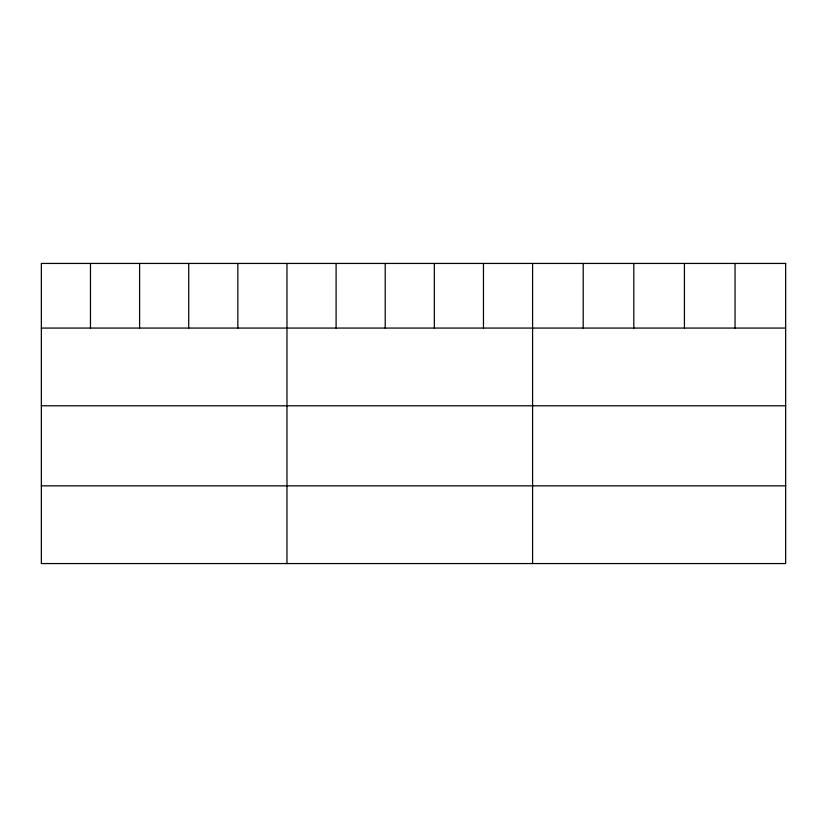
<?xml version="1.0" encoding="UTF-8"?>
<svg xmlns="http://www.w3.org/2000/svg" width="827" height="827" viewBox="0 0 827 827"><rect width="100%" height="100%" fill="white"/><g stroke="black" fill="none" stroke-linecap="round" stroke-linejoin="round"><path stroke-width="1.24" d="M41.35 328.071L785.65 328.071M41.35 405.788L785.65 405.788M41.35 485.852L785.65 485.852M735.038 263.441L735.038 328.071M684.425 263.441L684.425 328.071M633.813 263.441L633.813 328.071M583.2 263.441L583.2 328.071M532.588 263.441L532.588 563.559M483.464 263.441L483.464 328.071M434.34 263.441L434.34 328.071M385.217 263.441L385.217 328.071M336.093 263.441L336.093 328.071M286.969 263.441L286.969 563.559M237.845 263.441L237.845 328.071M188.721 263.441L188.721 328.071M139.598 263.441L139.598 328.071M90.474 263.441L90.474 328.071M785.65 263.441L41.35 263.441L41.35 563.559L785.65 563.559L785.65 263.441"/></g></svg>
